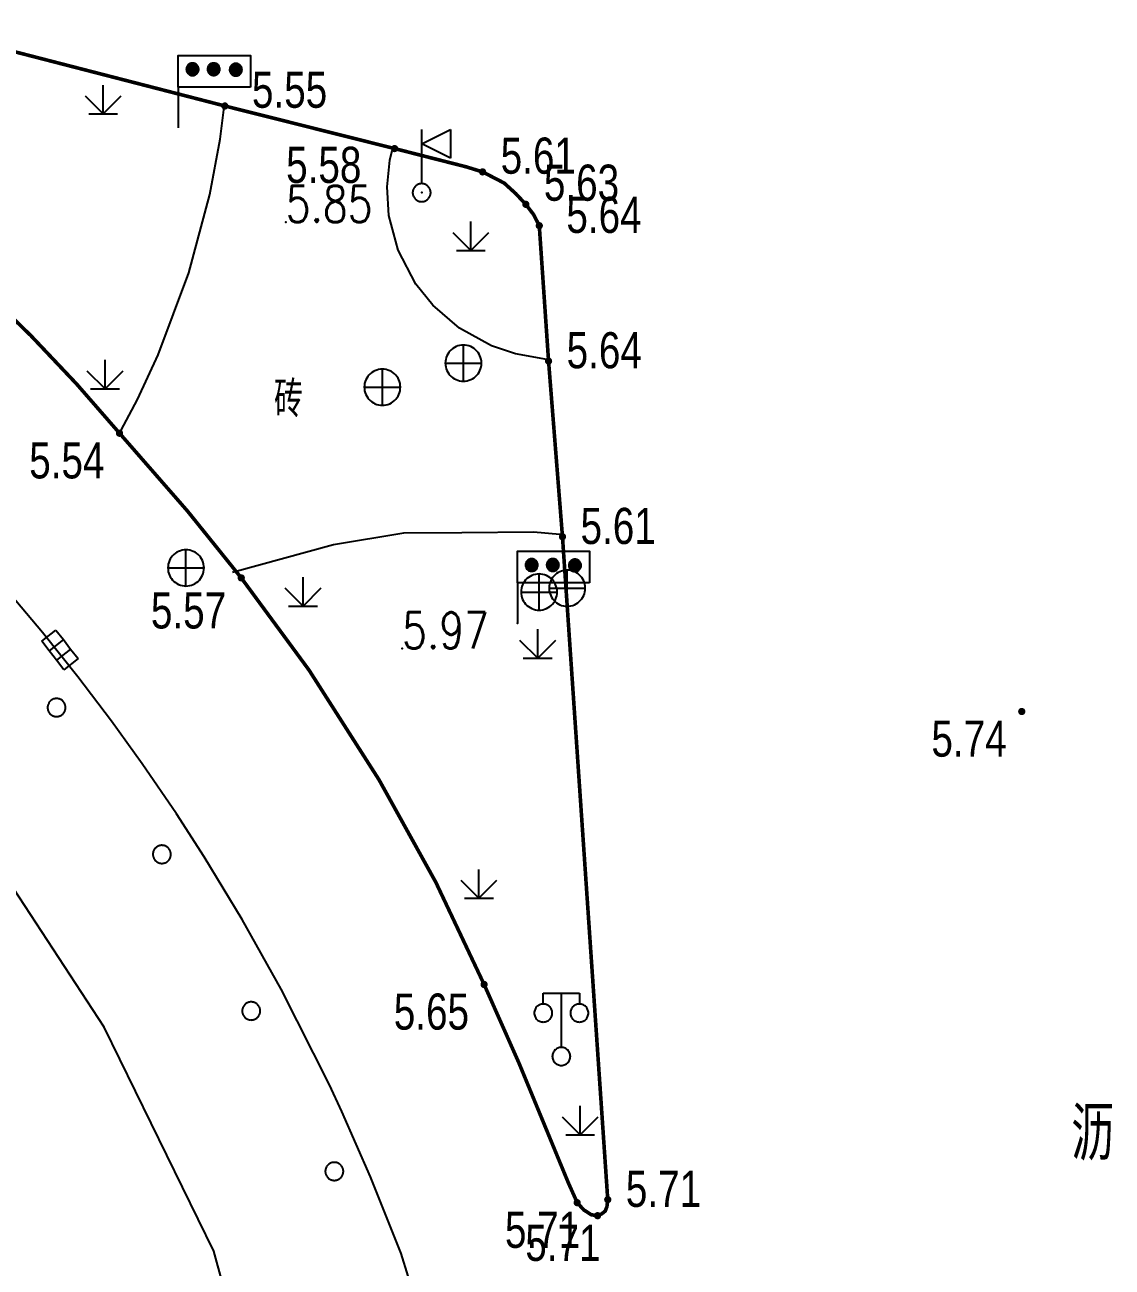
# Model space of a CAD drawing. Extents: x 500064 to 501389, y 2542464 to 2545400.
# Drawn here: x 501070.59 to 501100.68, y 2542603.67 to 2542638.05 of the extents above; entities that cross this region are included whole.
import ezdxf
from ezdxf.enums import TextEntityAlignment as Align

# ---------------------------------------------------------------- set-up
doc = ezdxf.new("R2010")
doc.units = 0
doc.header["$LTSCALE"] = 0.5
doc.linetypes.add('CENTER', pattern=[50.8, 31.75, -6.35, 6.35, -6.35])
doc.layers.get('0').update_dxf_attribs({"linetype": 'CONTINUOUS', "lineweight": 5})
doc.layers.add('GCD', color=8, linetype='CONTINUOUS')
doc.layers.add('地形图', color=8, linetype='CONTINUOUS')
doc.styles.add('HZ', font='romans.shx', dxfattribs={"width": 0.8, "bigfont": 'hztxt.shx'})
doc.styles.add('正等线体', font='')
doc.styles.get('正等线体').set_extended_font_data('FZZhongDengXian-Z07S')

# ---------------------------------------------------------------- blocks, each defined once
blk = doc.blocks.new('GC200')
at = {"linetype": 'Continuous', "const_width": 0.2, "flags": 128}
blk.add_lwpolyline([(-0.1, 0, 1), (0.1, 0, 1)], format="xyb", close=True, dxfattribs=at)

msp = doc.modelspace()

# ---------------------------------------------------------------- linework, layer by layer
at = {"layer": '地形图', "linetype": 'Continuous', "const_width": 0.1, "elevation": 5.653, "flags": 128}
msp.add_lwpolyline([(501068.944, 2542631.208), (501070.754, 2542629.45), (501072.025, 2542628.106), (501073.211, 2542626.745), (501075.09, 2542624.593), (501076.579, 2542622.742), (501078.455, 2542620.189), (501080.394, 2542617.15), (501081.964, 2542614.316), (501083.3, 2542611.489), (501084.266, 2542609.31), (501085.624, 2542606.015), (501085.876, 2542605.45), (501086.055, 2542605.253), (501086.262, 2542605.118), (501086.439, 2542605.09), (501086.56, 2542605.145), (501086.651, 2542605.219), (501086.699, 2542605.341), (501086.721, 2542605.534), (501085.468, 2542623.88), (501085.083, 2542628.743), (501084.826, 2542632.49), (501084.673, 2542632.791), (501084.454, 2542633.08), (501084.174, 2542633.378), (501083.855, 2542633.669), (501083.258, 2542633.978), (501082.795, 2542634.121), (501080.821, 2542634.624), (501076.125, 2542635.803), (501057.545, 2542640.597)], dxfattribs=at)
at = {"layer": '地形图'}
for points in [[(501081.581, 2542602.166), (501081.001, 2542604.048), (501080.156, 2542606.169), (501079.364, 2542607.972), (501079.02, 2542608.711), (501077.681, 2542611.36), (501076.602, 2542613.288), (501075.554, 2542615.018), (501074.786, 2542616.208), (501073.838, 2542617.599), (501072.988, 2542618.779), (501072.059, 2542620.005), (501071.076, 2542621.235), (501070.044, 2542622.46), (501068.614, 2542624.056), (501067.232, 2542625.496), (501065.582, 2542627.099), (501063.092, 2542629.305), (501060.711, 2542631.202), (501058.513, 2542632.79), (501055.331, 2542634.839), (501053.238, 2542636.042), (501049.999, 2542637.696), (501047.383, 2542638.861)], [(501076.835, 2542636.325), (501074.835, 2542636.325), (501074.835, 2542637.198), (501076.835, 2542637.198), (501076.835, 2542636.325)], [(501075.231, 2542636.646), (501075.249, 2542636.647), (501075.266, 2542636.65), (501075.284, 2542636.655), (501075.3, 2542636.661), (501075.316, 2542636.669), (501075.331, 2542636.679), (501075.342, 2542636.688), (501075.345, 2542636.69), (501075.351, 2542636.696), (501075.358, 2542636.703), (501075.369, 2542636.717), (501075.379, 2542636.732), (501075.385, 2542636.744), (501075.386, 2542636.746), (501075.387, 2542636.748), (501075.394, 2542636.765), (501075.398, 2542636.782), (501075.401, 2542636.796), (501075.401, 2542636.8), (501075.402, 2542636.818), (501075.401, 2542636.836), (501075.399, 2542636.846), (501075.398, 2542636.853), (501075.394, 2542636.871), (501075.387, 2542636.887), (501075.384, 2542636.894), (501075.383, 2542636.896), (501075.379, 2542636.903), (501075.369, 2542636.918), (501075.358, 2542636.932), (501075.352, 2542636.939), (501075.345, 2542636.945), (501075.344, 2542636.946), (501075.331, 2542636.956), (501075.316, 2542636.966), (501075.3, 2542636.974), (501075.287, 2542636.98), (501075.284, 2542636.981), (501075.266, 2542636.985), (501075.249, 2542636.988), (501075.231, 2542636.989), (501075.213, 2542636.988), (501075.195, 2542636.985), (501075.178, 2542636.981), (501075.161, 2542636.974), (501075.145, 2542636.966), (501075.13, 2542636.957), (501075.117, 2542636.946), (501075.116, 2542636.945), (501075.103, 2542636.932), (501075.092, 2542636.918), (501075.082, 2542636.903), (501075.08, 2542636.899), (501075.078, 2542636.896), (501075.074, 2542636.887), (501075.068, 2542636.871), (501075.063, 2542636.853), (501075.062, 2542636.846), (501075.06, 2542636.836), (501075.059, 2542636.818), (501075.06, 2542636.8), (501075.061, 2542636.796), (501075.063, 2542636.782), (501075.068, 2542636.765), (501075.074, 2542636.748), (501075.075, 2542636.746), (501075.082, 2542636.732), (501075.092, 2542636.717), (501075.103, 2542636.703), (501075.11, 2542636.697), (501075.116, 2542636.69), (501075.13, 2542636.679), (501075.145, 2542636.669), (501075.161, 2542636.661), (501075.178, 2542636.655), (501075.195, 2542636.65), (501075.213, 2542636.647), (501075.231, 2542636.646)], [(501075.161, 2542636.661), (501075.342, 2542636.688), (501075.345, 2542636.69), (501075.351, 2542636.696), (501075.11, 2542636.697), (501075.103, 2542636.703), (501075.385, 2542636.744), (501075.386, 2542636.746), (501075.075, 2542636.746), (501075.074, 2542636.748), (501075.401, 2542636.796), (501075.061, 2542636.796), (501075.399, 2542636.846), (501075.062, 2542636.846), (501075.384, 2542636.894), (501075.383, 2542636.896), (501075.078, 2542636.896), (501075.08, 2542636.899), (501075.352, 2542636.939), (501075.345, 2542636.945), (501075.344, 2542636.946), (501075.117, 2542636.946), (501075.13, 2542636.957), (501075.287, 2542636.98)], [(501075.815, 2542636.647), (501075.833, 2542636.648), (501075.851, 2542636.651), (501075.868, 2542636.656), (501075.885, 2542636.662), (501075.901, 2542636.67), (501075.916, 2542636.68), (501075.927, 2542636.689), (501075.93, 2542636.691), (501075.936, 2542636.697), (501075.943, 2542636.704), (501075.954, 2542636.718), (501075.964, 2542636.733), (501075.97, 2542636.745), (501075.971, 2542636.747), (501075.972, 2542636.749), (501075.979, 2542636.766), (501075.983, 2542636.783), (501075.985, 2542636.797), (501075.986, 2542636.801), (501075.987, 2542636.819), (501075.986, 2542636.837), (501075.984, 2542636.847), (501075.983, 2542636.854), (501075.979, 2542636.872), (501075.972, 2542636.888), (501075.969, 2542636.895), (501075.968, 2542636.897), (501075.964, 2542636.904), (501075.954, 2542636.919), (501075.943, 2542636.933), (501075.937, 2542636.94), (501075.93, 2542636.946), (501075.929, 2542636.947), (501075.916, 2542636.957), (501075.901, 2542636.967), (501075.885, 2542636.975), (501075.872, 2542636.98), (501075.868, 2542636.982), (501075.851, 2542636.986), (501075.833, 2542636.989), (501075.815, 2542636.99), (501075.798, 2542636.989), (501075.78, 2542636.986), (501075.763, 2542636.982), (501075.746, 2542636.975), (501075.73, 2542636.967), (501075.715, 2542636.958), (501075.702, 2542636.947), (501075.701, 2542636.946), (501075.688, 2542636.933), (501075.677, 2542636.919), (501075.667, 2542636.904), (501075.665, 2542636.9), (501075.663, 2542636.897), (501075.659, 2542636.888), (501075.652, 2542636.872), (501075.648, 2542636.854), (501075.647, 2542636.847), (501075.645, 2542636.837), (501075.644, 2542636.819), (501075.645, 2542636.801), (501075.646, 2542636.797), (501075.648, 2542636.783), (501075.652, 2542636.766), (501075.659, 2542636.749), (501075.66, 2542636.747), (501075.667, 2542636.733), (501075.677, 2542636.718), (501075.688, 2542636.704), (501075.695, 2542636.697), (501075.701, 2542636.691), (501075.715, 2542636.68), (501075.73, 2542636.67), (501075.746, 2542636.662), (501075.763, 2542636.656), (501075.78, 2542636.651), (501075.798, 2542636.648), (501075.815, 2542636.647)], [(501075.746, 2542636.662), (501075.927, 2542636.689), (501075.93, 2542636.691), (501075.936, 2542636.697), (501075.695, 2542636.697), (501075.688, 2542636.704), (501075.97, 2542636.745), (501075.971, 2542636.747), (501075.66, 2542636.747), (501075.659, 2542636.749), (501075.985, 2542636.797), (501075.646, 2542636.797), (501075.984, 2542636.847), (501075.647, 2542636.847), (501075.969, 2542636.895), (501075.968, 2542636.897), (501075.663, 2542636.897), (501075.665, 2542636.9), (501075.937, 2542636.94), (501075.93, 2542636.946), (501075.929, 2542636.947), (501075.702, 2542636.947), (501075.715, 2542636.958), (501075.872, 2542636.98)], [(501076.428, 2542636.635), (501076.446, 2542636.636), (501076.464, 2542636.639), (501076.481, 2542636.644), (501076.498, 2542636.65), (501076.514, 2542636.658), (501076.529, 2542636.668), (501076.539, 2542636.677), (501076.543, 2542636.68), (501076.549, 2542636.685), (501076.556, 2542636.692), (501076.567, 2542636.706), (501076.577, 2542636.721), (501076.583, 2542636.733), (501076.584, 2542636.735), (501076.585, 2542636.737), (501076.591, 2542636.754), (501076.596, 2542636.771), (501076.598, 2542636.785), (501076.599, 2542636.789), (501076.6, 2542636.807), (501076.599, 2542636.825), (501076.597, 2542636.835), (501076.596, 2542636.843), (501076.591, 2542636.86), (501076.585, 2542636.877), (501076.582, 2542636.883), (501076.58, 2542636.885), (501076.577, 2542636.893), (501076.567, 2542636.908), (501076.556, 2542636.922), (501076.549, 2542636.928), (501076.543, 2542636.934), (501076.542, 2542636.935), (501076.529, 2542636.946), (501076.514, 2542636.955), (501076.498, 2542636.963), (501076.485, 2542636.969), (501076.481, 2542636.97), (501076.464, 2542636.975), (501076.446, 2542636.977), (501076.428, 2542636.978), (501076.41, 2542636.977), (501076.393, 2542636.975), (501076.375, 2542636.97), (501076.358, 2542636.963), (501076.342, 2542636.955), (501076.328, 2542636.946), (501076.315, 2542636.935), (501076.313, 2542636.934), (501076.301, 2542636.922), (501076.289, 2542636.908), (501076.28, 2542636.893), (501076.278, 2542636.889), (501076.276, 2542636.885), (501076.272, 2542636.877), (501076.265, 2542636.86), (501076.26, 2542636.843), (501076.259, 2542636.835), (501076.258, 2542636.825), (501076.257, 2542636.807), (501076.258, 2542636.789), (501076.258, 2542636.785), (501076.26, 2542636.771), (501076.265, 2542636.754), (501076.271, 2542636.738), (501076.272, 2542636.736), (501076.28, 2542636.721), (501076.289, 2542636.706), (501076.301, 2542636.692), (501076.307, 2542636.686), (501076.313, 2542636.68), (501076.327, 2542636.668), (501076.342, 2542636.658), (501076.358, 2542636.65), (501076.375, 2542636.644), (501076.393, 2542636.639), (501076.41, 2542636.636), (501076.428, 2542636.635)], [(501076.358, 2542636.65), (501076.539, 2542636.677), (501076.543, 2542636.68), (501076.549, 2542636.685), (501076.307, 2542636.686), (501076.301, 2542636.692), (501076.583, 2542636.733), (501076.584, 2542636.735), (501076.272, 2542636.736), (501076.271, 2542636.738), (501076.598, 2542636.785), (501076.258, 2542636.785), (501076.597, 2542636.835), (501076.259, 2542636.835), (501076.582, 2542636.883), (501076.58, 2542636.885), (501076.276, 2542636.885), (501076.278, 2542636.889), (501076.549, 2542636.928), (501076.543, 2542636.934), (501076.542, 2542636.935), (501076.315, 2542636.935), (501076.328, 2542636.946), (501076.485, 2542636.969)], [(501072.758, 2542635.581), (501072.758, 2542636.381)], [(501072.258, 2542636.081), (501072.758, 2542635.581)], [(501072.758, 2542635.581), (501073.258, 2542636.081)], [(501074.835, 2542636.325), (501074.835, 2542635.199)], [(501085.175, 2542533.591), (501083.992, 2542541.744), (501082.96, 2542550.195), (501081.819, 2542558.298), (501080.177, 2542569.794), (501079.058, 2542583.807), (501078.426, 2542589.933), (501076.909, 2542600.133), (501075.818, 2542604.109), (501072.786, 2542610.312), (501068.854, 2542616.307), (501067.394, 2542618.406), (501065.324, 2542620.828), (501062.294, 2542623.654), (501059.408, 2542626.111), (501057.667, 2542627.468), (501055.241, 2542629.261), (501052.057, 2542631.279), (501051.606, 2542630.457), (501049.918, 2542631.296), (501050.376, 2542632.146), (501048.473, 2542633.148), (501046.086, 2542634.138), (501041.85, 2542635.743)], [(501073.171, 2542626.674), (501073.706, 2542627.681), (501074.283, 2542628.918), (501075.132, 2542631.188), (501075.709, 2542633.351), (501075.991, 2542634.883), (501076.107, 2542635.766)], [(501072.358, 2542635.581), (501072.758, 2542635.581), (501073.158, 2542635.581)], [(501081.572, 2542633.654), (501081.572, 2542634.754), (501081.572, 2542635.154)], [(501081.572, 2542634.754), (501082.372, 2542635.154)], [(501082.372, 2542635.154), (501082.372, 2542634.354)], [(501082.372, 2542634.354), (501081.572, 2542634.754)], [(501085.034, 2542628.784), (501084.168, 2542628.942), (501083.508, 2542629.161), (501082.623, 2542629.658), (501081.882, 2542630.287), (501081.408, 2542630.874), (501080.917, 2542631.816), (501080.666, 2542632.768), (501080.615, 2542633.568), (501080.692, 2542634.302), (501080.753, 2542634.568)], [(501081.572, 2542633.154), (501081.587, 2542633.155), (501081.603, 2542633.156), (501081.618, 2542633.159), (501081.634, 2542633.162), (501081.649, 2542633.166), (501081.664, 2542633.172), (501081.678, 2542633.178), (501081.692, 2542633.185), (501081.706, 2542633.193), (501081.719, 2542633.202), (501081.731, 2542633.212), (501081.743, 2542633.222), (501081.754, 2542633.233), (501081.764, 2542633.245), (501081.774, 2542633.257), (501081.783, 2542633.27), (501081.791, 2542633.284), (501081.798, 2542633.298), (501081.804, 2542633.312), (501081.809, 2542633.327), (501081.814, 2542633.342), (501081.817, 2542633.357), (501081.82, 2542633.373), (501081.821, 2542633.389), (501081.822, 2542633.404), (501081.821, 2542633.42), (501081.82, 2542633.436), (501081.817, 2542633.451), (501081.814, 2542633.466), (501081.809, 2542633.481), (501081.804, 2542633.496), (501081.798, 2542633.511), (501081.791, 2542633.525), (501081.783, 2542633.538), (501081.774, 2542633.551), (501081.764, 2542633.564), (501081.754, 2542633.575), (501081.743, 2542633.586), (501081.731, 2542633.597), (501081.719, 2542633.606), (501081.706, 2542633.615), (501081.692, 2542633.623), (501081.678, 2542633.63), (501081.664, 2542633.637), (501081.649, 2542633.642), (501081.634, 2542633.646), (501081.618, 2542633.65), (501081.603, 2542633.652), (501081.587, 2542633.654), (501081.572, 2542633.654), (501081.556, 2542633.654), (501081.54, 2542633.652), (501081.525, 2542633.65), (501081.509, 2542633.646), (501081.494, 2542633.642), (501081.48, 2542633.637), (501081.465, 2542633.63), (501081.451, 2542633.623), (501081.438, 2542633.615), (501081.425, 2542633.606), (501081.412, 2542633.597), (501081.4, 2542633.586), (501081.389, 2542633.575), (501081.379, 2542633.564), (501081.369, 2542633.551), (501081.361, 2542633.538), (501081.353, 2542633.525), (501081.345, 2542633.511), (501081.339, 2542633.496), (501081.334, 2542633.481), (501081.329, 2542633.466), (501081.326, 2542633.451), (501081.324, 2542633.436), (501081.322, 2542633.42), (501081.322, 2542633.404), (501081.322, 2542633.389), (501081.324, 2542633.373), (501081.326, 2542633.357), (501081.329, 2542633.342), (501081.334, 2542633.327), (501081.339, 2542633.312), (501081.345, 2542633.298), (501081.353, 2542633.284), (501081.361, 2542633.27), (501081.369, 2542633.257), (501081.379, 2542633.245), (501081.389, 2542633.233), (501081.4, 2542633.222), (501081.412, 2542633.212), (501081.425, 2542633.202), (501081.438, 2542633.193), (501081.451, 2542633.185), (501081.465, 2542633.178), (501081.48, 2542633.172), (501081.494, 2542633.166), (501081.509, 2542633.162), (501081.525, 2542633.159), (501081.54, 2542633.156), (501081.556, 2542633.155), (501081.572, 2542633.154)], [(501082.932, 2542631.804), (501082.932, 2542632.604)], [(501082.432, 2542632.304), (501082.932, 2542631.804)], [(501082.932, 2542631.804), (501083.432, 2542632.304)], [(501082.532, 2542631.804), (501082.932, 2542631.804), (501083.332, 2542631.804)], [(501082.726, 2542628.185), (501082.778, 2542628.188), (501082.83, 2542628.196), (501082.881, 2542628.21), (501082.929, 2542628.229), (501082.976, 2542628.252), (501083.02, 2542628.281), (501083.061, 2542628.314), (501083.098, 2542628.351), (501083.131, 2542628.392), (501083.159, 2542628.435), (501083.183, 2542628.482), (501083.202, 2542628.531), (501083.215, 2542628.581), (501083.223, 2542628.633), (501083.226, 2542628.685), (501083.223, 2542628.738), (501083.215, 2542628.789), (501083.202, 2542628.84), (501083.183, 2542628.889), (501083.159, 2542628.935), (501083.131, 2542628.979), (501083.098, 2542629.02), (501083.061, 2542629.057), (501083.02, 2542629.09), (501082.976, 2542629.118), (501082.929, 2542629.142), (501082.881, 2542629.161), (501082.83, 2542629.174), (501082.778, 2542629.183), (501082.726, 2542629.185), (501082.674, 2542629.183), (501082.622, 2542629.174), (501082.571, 2542629.161), (501082.523, 2542629.142), (501082.476, 2542629.118), (501082.432, 2542629.09), (501082.391, 2542629.057), (501082.354, 2542629.02), (501082.322, 2542628.979), (501082.293, 2542628.935), (501082.269, 2542628.889), (501082.25, 2542628.84), (501082.237, 2542628.789), (501082.229, 2542628.738), (501082.226, 2542628.685), (501082.229, 2542628.633), (501082.237, 2542628.581), (501082.25, 2542628.531), (501082.269, 2542628.482), (501082.293, 2542628.435), (501082.322, 2542628.392), (501082.354, 2542628.351), (501082.391, 2542628.314), (501082.432, 2542628.281), (501082.476, 2542628.252), (501082.523, 2542628.229), (501082.571, 2542628.21), (501082.622, 2542628.196), (501082.674, 2542628.188), (501082.726, 2542628.185)], [(501082.726, 2542628.185), (501082.726, 2542628.685), (501082.726, 2542629.185)], [(501072.31, 2542628.477), (501072.81, 2542627.977)], [(501072.81, 2542627.977), (501072.81, 2542628.777)], [(501072.81, 2542627.977), (501073.31, 2542628.477)], [(501080.484, 2542627.519), (501080.536, 2542627.522), (501080.587, 2542627.53), (501080.638, 2542627.543), (501080.687, 2542627.562), (501080.734, 2542627.586), (501080.777, 2542627.614), (501080.818, 2542627.647), (501080.855, 2542627.684), (501080.888, 2542627.725), (501080.917, 2542627.769), (501080.94, 2542627.816), (501080.959, 2542627.865), (501080.973, 2542627.915), (501080.981, 2542627.967), (501080.984, 2542628.019), (501080.981, 2542628.071), (501080.973, 2542628.123), (501080.959, 2542628.174), (501080.94, 2542628.222), (501080.917, 2542628.269), (501080.888, 2542628.313), (501080.855, 2542628.354), (501080.818, 2542628.391), (501080.777, 2542628.424), (501080.734, 2542628.452), (501080.687, 2542628.476), (501080.638, 2542628.495), (501080.587, 2542628.508), (501080.536, 2542628.516), (501080.484, 2542628.519), (501080.431, 2542628.516), (501080.38, 2542628.508), (501080.329, 2542628.495), (501080.28, 2542628.476), (501080.234, 2542628.452), (501080.19, 2542628.424), (501080.149, 2542628.391), (501080.112, 2542628.354), (501080.079, 2542628.313), (501080.051, 2542628.269), (501080.027, 2542628.222), (501080.008, 2542628.174), (501079.994, 2542628.123), (501079.986, 2542628.071), (501079.984, 2542628.019), (501079.986, 2542627.967), (501079.994, 2542627.915), (501080.008, 2542627.865), (501080.027, 2542627.816), (501080.051, 2542627.769), (501080.079, 2542627.725), (501080.112, 2542627.684), (501080.149, 2542627.647), (501080.19, 2542627.614), (501080.234, 2542627.586), (501080.28, 2542627.562), (501080.329, 2542627.543), (501080.38, 2542627.53), (501080.431, 2542627.522), (501080.484, 2542627.519)], [(501080.484, 2542627.519), (501080.484, 2542628.019), (501080.484, 2542628.519)], [(501082.226, 2542628.685), (501082.726, 2542628.685), (501083.226, 2542628.685)], [(501072.41, 2542627.977), (501072.81, 2542627.977), (501073.21, 2542627.977)], [(501079.984, 2542628.019), (501080.484, 2542628.019), (501080.984, 2542628.019)], [(501076.34, 2542622.902), (501079.129, 2542623.666), (501081.077, 2542623.985), (501082.679, 2542624), (501084.668, 2542624.016), (501085.394, 2542623.949), (501085.41, 2542623.948)], [(501075.049, 2542622.517), (501075.101, 2542622.52), (501075.153, 2542622.528), (501075.204, 2542622.542), (501075.252, 2542622.56), (501075.299, 2542622.584), (501075.343, 2542622.613), (501075.384, 2542622.646), (501075.421, 2542622.683), (501075.454, 2542622.723), (501075.482, 2542622.767), (501075.506, 2542622.814), (501075.525, 2542622.863), (501075.538, 2542622.913), (501075.546, 2542622.965), (501075.549, 2542623.017), (501075.546, 2542623.069), (501075.538, 2542623.121), (501075.525, 2542623.172), (501075.506, 2542623.221), (501075.482, 2542623.267), (501075.454, 2542623.311), (501075.421, 2542623.352), (501075.384, 2542623.389), (501075.343, 2542623.422), (501075.299, 2542623.45), (501075.252, 2542623.474), (501075.204, 2542623.493), (501075.153, 2542623.506), (501075.101, 2542623.514), (501075.049, 2542623.517), (501074.997, 2542623.514), (501074.945, 2542623.506), (501074.895, 2542623.493), (501074.846, 2542623.474), (501074.799, 2542623.45), (501074.755, 2542623.422), (501074.715, 2542623.389), (501074.678, 2542623.352), (501074.645, 2542623.311), (501074.616, 2542623.267), (501074.592, 2542623.221), (501074.574, 2542623.172), (501074.56, 2542623.121), (501074.552, 2542623.069), (501074.549, 2542623.017), (501074.552, 2542622.965), (501074.56, 2542622.913), (501074.574, 2542622.863), (501074.592, 2542622.814), (501074.616, 2542622.767), (501074.645, 2542622.723), (501074.678, 2542622.683), (501074.715, 2542622.646), (501074.755, 2542622.613), (501074.799, 2542622.584), (501074.846, 2542622.56), (501074.895, 2542622.542), (501074.945, 2542622.528), (501074.997, 2542622.52), (501075.049, 2542622.517)], [(501075.049, 2542622.517), (501075.049, 2542623.017), (501075.049, 2542623.517)], [(501086.22, 2542622.605), (501086.076, 2542622.605), (501085.599, 2542622.605), (501085.251, 2542622.605), (501085.122, 2542622.605), (501084.821, 2542622.605), (501084.39, 2542622.605), (501084.22, 2542622.605), (501084.22, 2542623.478), (501086.22, 2542623.478), (501086.22, 2542622.605)], [(501074.549, 2542623.017), (501075.049, 2542623.017), (501075.549, 2542623.017)], [(501084.616, 2542622.927), (501084.633, 2542622.928), (501084.651, 2542622.93), (501084.669, 2542622.935), (501084.685, 2542622.941), (501084.701, 2542622.95), (501084.716, 2542622.959), (501084.727, 2542622.968), (501084.73, 2542622.971), (501084.736, 2542622.977), (501084.743, 2542622.983), (501084.754, 2542622.997), (501084.764, 2542623.012), (501084.77, 2542623.024), (501084.771, 2542623.027), (501084.772, 2542623.028), (501084.779, 2542623.045), (501084.783, 2542623.062), (501084.785, 2542623.076), (501084.786, 2542623.08), (501084.787, 2542623.098), (501084.786, 2542623.116), (501084.784, 2542623.126), (501084.783, 2542623.134), (501084.779, 2542623.151), (501084.772, 2542623.168), (501084.769, 2542623.174), (501084.768, 2542623.177), (501084.764, 2542623.184), (501084.754, 2542623.199), (501084.743, 2542623.213), (501084.737, 2542623.219), (501084.73, 2542623.225), (501084.729, 2542623.227), (501084.716, 2542623.237), (501084.701, 2542623.247), (501084.685, 2542623.255), (501084.672, 2542623.26), (501084.669, 2542623.261), (501084.651, 2542623.266), (501084.633, 2542623.269), (501084.616, 2542623.269), (501084.598, 2542623.269), (501084.58, 2542623.266), (501084.563, 2542623.261), (501084.546, 2542623.255), (501084.53, 2542623.247), (501084.515, 2542623.237), (501084.502, 2542623.227), (501084.501, 2542623.225), (501084.488, 2542623.213), (501084.477, 2542623.199), (501084.467, 2542623.184), (501084.465, 2542623.18), (501084.463, 2542623.177), (501084.459, 2542623.168), (501084.453, 2542623.151), (501084.448, 2542623.134), (501084.447, 2542623.127), (501084.445, 2542623.116), (501084.444, 2542623.098), (501084.445, 2542623.08), (501084.446, 2542623.077), (501084.448, 2542623.062), (501084.453, 2542623.045), (501084.459, 2542623.029), (501084.46, 2542623.027), (501084.467, 2542623.012), (501084.477, 2542622.997), (501084.488, 2542622.983), (501084.495, 2542622.977), (501084.501, 2542622.971), (501084.515, 2542622.959), (501084.53, 2542622.95), (501084.546, 2542622.941), (501084.563, 2542622.935), (501084.58, 2542622.93), (501084.598, 2542622.928), (501084.616, 2542622.927)], [(501084.546, 2542622.941), (501084.727, 2542622.968), (501084.73, 2542622.971), (501084.736, 2542622.977), (501084.495, 2542622.977), (501084.488, 2542622.983), (501084.77, 2542623.024), (501084.771, 2542623.027), (501084.46, 2542623.027), (501084.459, 2542623.029), (501084.785, 2542623.076), (501084.446, 2542623.077), (501084.784, 2542623.126), (501084.447, 2542623.127), (501084.769, 2542623.174), (501084.768, 2542623.177), (501084.463, 2542623.177), (501084.465, 2542623.18), (501084.737, 2542623.219), (501084.73, 2542623.225), (501084.729, 2542623.227), (501084.502, 2542623.227), (501084.515, 2542623.237), (501084.672, 2542623.26)], [(501085.2, 2542622.928), (501085.218, 2542622.929), (501085.236, 2542622.931), (501085.253, 2542622.936), (501085.27, 2542622.942), (501085.286, 2542622.951), (501085.301, 2542622.96), (501085.312, 2542622.969), (501085.315, 2542622.972), (501085.321, 2542622.978), (501085.328, 2542622.984), (501085.339, 2542622.998), (501085.349, 2542623.013), (501085.355, 2542623.025), (501085.356, 2542623.028), (501085.357, 2542623.029), (501085.363, 2542623.046), (501085.368, 2542623.063), (501085.37, 2542623.077), (501085.371, 2542623.081), (501085.372, 2542623.099), (501085.371, 2542623.117), (501085.369, 2542623.127), (501085.368, 2542623.135), (501085.363, 2542623.152), (501085.357, 2542623.169), (501085.354, 2542623.175), (501085.353, 2542623.178), (501085.349, 2542623.185), (501085.339, 2542623.2), (501085.328, 2542623.214), (501085.321, 2542623.22), (501085.315, 2542623.226), (501085.314, 2542623.228), (501085.301, 2542623.238), (501085.286, 2542623.247), (501085.27, 2542623.256), (501085.257, 2542623.261), (501085.253, 2542623.262), (501085.236, 2542623.267), (501085.218, 2542623.269), (501085.2, 2542623.27), (501085.183, 2542623.269), (501085.165, 2542623.267), (501085.148, 2542623.262), (501085.131, 2542623.256), (501085.115, 2542623.247), (501085.1, 2542623.238), (501085.087, 2542623.227), (501085.086, 2542623.226), (501085.073, 2542623.214), (501085.062, 2542623.2), (501085.052, 2542623.185), (501085.05, 2542623.181), (501085.048, 2542623.177), (501085.044, 2542623.169), (501085.037, 2542623.152), (501085.033, 2542623.135), (501085.032, 2542623.128), (501085.03, 2542623.117), (501085.029, 2542623.099), (501085.03, 2542623.081), (501085.031, 2542623.078), (501085.033, 2542623.063), (501085.037, 2542623.046), (501085.044, 2542623.03), (501085.045, 2542623.028), (501085.052, 2542623.013), (501085.062, 2542622.998), (501085.073, 2542622.984), (501085.08, 2542622.978), (501085.086, 2542622.972), (501085.1, 2542622.96), (501085.115, 2542622.951), (501085.131, 2542622.942), (501085.148, 2542622.936), (501085.165, 2542622.931), (501085.183, 2542622.929), (501085.2, 2542622.928)], [(501085.131, 2542622.942), (501085.312, 2542622.969), (501085.315, 2542622.972), (501085.321, 2542622.978), (501085.08, 2542622.978), (501085.073, 2542622.984), (501085.355, 2542623.025), (501085.356, 2542623.028), (501085.045, 2542623.028), (501085.044, 2542623.03), (501085.37, 2542623.077), (501085.031, 2542623.078), (501085.369, 2542623.127), (501085.032, 2542623.128), (501085.354, 2542623.175), (501085.353, 2542623.178), (501085.048, 2542623.177), (501085.05, 2542623.181), (501085.321, 2542623.22), (501085.315, 2542623.226), (501085.314, 2542623.228), (501085.087, 2542623.227), (501085.1, 2542623.238), (501085.257, 2542623.261)], [(501085.599, 2542621.957), (501085.651, 2542621.96), (501085.703, 2542621.968), (501085.753, 2542621.981), (501085.802, 2542622), (501085.849, 2542622.024), (501085.893, 2542622.052), (501085.933, 2542622.085), (501085.97, 2542622.122), (501086.003, 2542622.163), (501086.032, 2542622.207), (501086.056, 2542622.254), (501086.074, 2542622.302), (501086.088, 2542622.353), (501086.096, 2542622.405), (501086.099, 2542622.457), (501086.096, 2542622.509), (501086.088, 2542622.561), (501086.076, 2542622.605), (501086.074, 2542622.611), (501086.056, 2542622.66), (501086.032, 2542622.707), (501086.003, 2542622.751), (501085.97, 2542622.791), (501085.933, 2542622.828), (501085.893, 2542622.861), (501085.849, 2542622.89), (501085.802, 2542622.914), (501085.795, 2542622.916), (501085.793, 2542622.917), (501085.753, 2542622.932), (501085.728, 2542622.939), (501085.726, 2542622.94), (501085.703, 2542622.946), (501085.651, 2542622.954), (501085.599, 2542622.957), (501085.547, 2542622.954), (501085.495, 2542622.946), (501085.444, 2542622.932), (501085.395, 2542622.914), (501085.349, 2542622.89), (501085.305, 2542622.861), (501085.264, 2542622.828), (501085.227, 2542622.791), (501085.194, 2542622.751), (501085.168, 2542622.71), (501085.166, 2542622.707), (501085.142, 2542622.66), (501085.123, 2542622.611), (501085.122, 2542622.605), (501085.11, 2542622.561), (501085.102, 2542622.509), (501085.099, 2542622.457), (501085.102, 2542622.405), (501085.11, 2542622.353), (501085.11, 2542622.351), (501085.123, 2542622.302), (501085.142, 2542622.254), (501085.166, 2542622.207), (501085.194, 2542622.163), (501085.227, 2542622.122), (501085.252, 2542622.098), (501085.264, 2542622.085), (501085.305, 2542622.052), (501085.349, 2542622.024), (501085.395, 2542622), (501085.444, 2542621.981), (501085.495, 2542621.968), (501085.547, 2542621.96), (501085.599, 2542621.957)], [(501085.599, 2542621.957), (501085.599, 2542622.457), (501085.599, 2542622.605), (501085.599, 2542622.957)], [(501085.813, 2542622.916), (501085.831, 2542622.917), (501085.849, 2542622.92), (501085.866, 2542622.924), (501085.883, 2542622.931), (501085.899, 2542622.939), (501085.914, 2542622.949), (501085.924, 2542622.957), (501085.928, 2542622.96), (501085.934, 2542622.966), (501085.94, 2542622.973), (501085.952, 2542622.986), (501085.962, 2542623.002), (501085.968, 2542623.013), (501085.969, 2542623.016), (501085.97, 2542623.017), (501085.976, 2542623.034), (501085.981, 2542623.052), (501085.983, 2542623.066), (501085.984, 2542623.069), (501085.985, 2542623.087), (501085.984, 2542623.105), (501085.982, 2542623.115), (501085.981, 2542623.123), (501085.976, 2542623.14), (501085.97, 2542623.157), (501085.967, 2542623.163), (501085.965, 2542623.166), (501085.962, 2542623.173), (501085.952, 2542623.188), (501085.94, 2542623.202), (501085.934, 2542623.208), (501085.928, 2542623.215), (501085.927, 2542623.216), (501085.914, 2542623.226), (501085.899, 2542623.236), (501085.883, 2542623.244), (501085.87, 2542623.249), (501085.866, 2542623.25), (501085.849, 2542623.255), (501085.831, 2542623.258), (501085.813, 2542623.259), (501085.795, 2542623.258), (501085.777, 2542623.255), (501085.76, 2542623.25), (501085.743, 2542623.244), (501085.727, 2542623.236), (501085.713, 2542623.226), (501085.7, 2542623.216), (501085.698, 2542623.215), (501085.686, 2542623.202), (501085.674, 2542623.188), (501085.665, 2542623.173), (501085.663, 2542623.169), (501085.661, 2542623.166), (501085.657, 2542623.157), (501085.65, 2542623.14), (501085.645, 2542623.123), (501085.644, 2542623.116), (501085.643, 2542623.105), (501085.642, 2542623.087), (501085.643, 2542623.069), (501085.643, 2542623.066), (501085.645, 2542623.052), (501085.65, 2542623.034), (501085.656, 2542623.018), (501085.657, 2542623.016), (501085.665, 2542623.002), (501085.674, 2542622.986), (501085.686, 2542622.972), (501085.692, 2542622.966), (501085.698, 2542622.96), (501085.712, 2542622.949), (501085.726, 2542622.94), (501085.728, 2542622.939), (501085.743, 2542622.931), (501085.76, 2542622.924), (501085.777, 2542622.92), (501085.793, 2542622.917), (501085.795, 2542622.916), (501085.813, 2542622.916)], [(501085.743, 2542622.931), (501085.753, 2542622.932), (501085.924, 2542622.957), (501085.928, 2542622.96), (501085.934, 2542622.966), (501085.692, 2542622.966), (501085.686, 2542622.972), (501085.968, 2542623.013), (501085.969, 2542623.016), (501085.657, 2542623.016), (501085.656, 2542623.018), (501085.983, 2542623.066), (501085.643, 2542623.066), (501085.982, 2542623.115), (501085.644, 2542623.116), (501085.967, 2542623.163), (501085.965, 2542623.166), (501085.661, 2542623.166), (501085.663, 2542623.169), (501085.934, 2542623.208), (501085.928, 2542623.215), (501085.927, 2542623.216), (501085.7, 2542623.216), (501085.713, 2542623.226), (501085.87, 2542623.249)], [(501078.288, 2542621.963), (501078.288, 2542622.763)], [(501084.821, 2542621.851), (501084.873, 2542621.853), (501084.924, 2542621.862), (501084.975, 2542621.875), (501085.024, 2542621.894), (501085.071, 2542621.918), (501085.114, 2542621.946), (501085.155, 2542621.979), (501085.192, 2542622.016), (501085.225, 2542622.057), (501085.252, 2542622.098), (501085.254, 2542622.101), (501085.277, 2542622.147), (501085.296, 2542622.196), (501085.31, 2542622.247), (501085.318, 2542622.298), (501085.321, 2542622.351), (501085.318, 2542622.403), (501085.31, 2542622.455), (501085.309, 2542622.457), (501085.296, 2542622.505), (501085.277, 2542622.554), (501085.254, 2542622.601), (501085.251, 2542622.605), (501085.225, 2542622.644), (501085.192, 2542622.685), (501085.168, 2542622.71), (501085.155, 2542622.722), (501085.114, 2542622.755), (501085.071, 2542622.784), (501085.024, 2542622.807), (501084.975, 2542622.826), (501084.924, 2542622.84), (501084.873, 2542622.848), (501084.821, 2542622.851), (501084.768, 2542622.848), (501084.717, 2542622.84), (501084.666, 2542622.826), (501084.617, 2542622.807), (501084.571, 2542622.784), (501084.527, 2542622.755), (501084.486, 2542622.722), (501084.449, 2542622.685), (501084.416, 2542622.644), (501084.39, 2542622.605), (501084.387, 2542622.601), (501084.364, 2542622.554), (501084.345, 2542622.505), (501084.331, 2542622.455), (501084.323, 2542622.403), (501084.321, 2542622.351), (501084.323, 2542622.298), (501084.331, 2542622.247), (501084.345, 2542622.196), (501084.364, 2542622.147), (501084.387, 2542622.101), (501084.416, 2542622.057), (501084.449, 2542622.016), (501084.486, 2542621.979), (501084.527, 2542621.946), (501084.571, 2542621.918), (501084.617, 2542621.894), (501084.666, 2542621.875), (501084.717, 2542621.862), (501084.768, 2542621.853), (501084.821, 2542621.851)], [(501084.821, 2542621.851), (501084.821, 2542622.351), (501084.821, 2542622.605), (501084.821, 2542622.851)], [(501077.788, 2542622.463), (501078.288, 2542621.963)], [(501078.288, 2542621.963), (501078.788, 2542622.463)], [(501084.22, 2542622.605), (501084.22, 2542621.479)], [(501084.321, 2542622.351), (501084.821, 2542622.351), (501085.11, 2542622.351), (501085.321, 2542622.351)], [(501085.099, 2542622.457), (501085.309, 2542622.457), (501085.599, 2542622.457), (501086.099, 2542622.457)], [(501077.888, 2542621.963), (501078.288, 2542621.963), (501078.688, 2542621.963)], [(501071.056, 2542620.991), (501071.45, 2542621.298)], [(501071.45, 2542621.298), (501071.656, 2542621.034), (501071.858, 2542620.773), (501072.064, 2542620.509)], [(501084.783, 2542620.521), (501084.783, 2542621.321)], [(501071.669, 2542620.202), (501071.464, 2542620.466), (501071.261, 2542620.727), (501071.056, 2542620.991)], [(501071.656, 2542621.034), (501071.261, 2542620.727)], [(501084.283, 2542621.021), (501084.783, 2542620.521)], [(501084.783, 2542620.521), (501085.283, 2542621.021)], [(501071.858, 2542620.773), (501071.464, 2542620.466)], [(501072.064, 2542620.509), (501071.669, 2542620.202)], [(501084.383, 2542620.521), (501084.783, 2542620.521), (501085.183, 2542620.521)], [(501071.466, 2542618.903), (501071.482, 2542618.904), (501071.498, 2542618.905), (501071.513, 2542618.908), (501071.529, 2542618.911), (501071.544, 2542618.915), (501071.559, 2542618.92), (501071.573, 2542618.927), (501071.587, 2542618.934), (501071.601, 2542618.942), (501071.614, 2542618.95), (501071.626, 2542618.96), (501071.638, 2542618.97), (501071.649, 2542618.981), (501071.66, 2542618.993), (501071.669, 2542619.005), (501071.678, 2542619.018), (501071.686, 2542619.032), (501071.694, 2542619.046), (501071.7, 2542619.06), (501071.705, 2542619.075), (501071.71, 2542619.09), (501071.713, 2542619.105), (501071.716, 2542619.121), (501071.717, 2542619.136), (501071.718, 2542619.152), (501071.718, 2542619.168), (501071.716, 2542619.183), (501071.714, 2542619.199), (501071.71, 2542619.214), (501071.706, 2542619.229), (501071.701, 2542619.244), (501071.695, 2542619.259), (501071.688, 2542619.273), (501071.68, 2542619.286), (501071.671, 2542619.299), (501071.662, 2542619.312), (501071.651, 2542619.323), (501071.64, 2542619.335), (501071.628, 2542619.345), (501071.616, 2542619.355), (501071.603, 2542619.364), (501071.59, 2542619.372), (501071.576, 2542619.379), (501071.561, 2542619.385), (501071.547, 2542619.391), (501071.532, 2542619.395), (501071.516, 2542619.399), (501071.501, 2542619.401), (501071.485, 2542619.403), (501071.469, 2542619.403), (501071.454, 2542619.403), (501071.438, 2542619.402), (501071.423, 2542619.399), (501071.407, 2542619.396), (501071.392, 2542619.392), (501071.377, 2542619.386), (501071.363, 2542619.38), (501071.349, 2542619.373), (501071.335, 2542619.365), (501071.322, 2542619.357), (501071.31, 2542619.347), (501071.298, 2542619.337), (501071.287, 2542619.326), (501071.276, 2542619.314), (501071.267, 2542619.302), (501071.258, 2542619.289), (501071.25, 2542619.275), (501071.242, 2542619.261), (501071.236, 2542619.247), (501071.231, 2542619.232), (501071.226, 2542619.217), (501071.223, 2542619.202), (501071.22, 2542619.186), (501071.219, 2542619.171), (501071.218, 2542619.155), (501071.218, 2542619.139), (501071.22, 2542619.124), (501071.222, 2542619.108), (501071.225, 2542619.093), (501071.23, 2542619.078), (501071.235, 2542619.063), (501071.241, 2542619.048), (501071.248, 2542619.034), (501071.256, 2542619.021), (501071.265, 2542619.008), (501071.274, 2542618.995), (501071.285, 2542618.983), (501071.296, 2542618.972), (501071.307, 2542618.962), (501071.32, 2542618.952), (501071.333, 2542618.943), (501071.346, 2542618.935), (501071.36, 2542618.928), (501071.375, 2542618.922), (501071.389, 2542618.916), (501071.404, 2542618.912), (501071.42, 2542618.908), (501071.435, 2542618.906), (501071.451, 2542618.904), (501071.466, 2542618.903)], [(501074.381, 2542614.841), (501074.397, 2542614.841), (501074.413, 2542614.843), (501074.428, 2542614.845), (501074.443, 2542614.848), (501074.459, 2542614.853), (501074.473, 2542614.858), (501074.488, 2542614.864), (501074.502, 2542614.871), (501074.515, 2542614.879), (501074.528, 2542614.888), (501074.541, 2542614.897), (501074.553, 2542614.908), (501074.564, 2542614.919), (501074.574, 2542614.93), (501074.584, 2542614.943), (501074.593, 2542614.956), (501074.601, 2542614.969), (501074.608, 2542614.983), (501074.615, 2542614.998), (501074.62, 2542615.012), (501074.625, 2542615.027), (501074.628, 2542615.043), (501074.631, 2542615.058), (501074.632, 2542615.074), (501074.633, 2542615.089), (501074.632, 2542615.105), (501074.631, 2542615.121), (501074.629, 2542615.136), (501074.625, 2542615.152), (501074.621, 2542615.167), (501074.616, 2542615.182), (501074.61, 2542615.196), (501074.603, 2542615.21), (501074.595, 2542615.224), (501074.586, 2542615.237), (501074.576, 2542615.249), (501074.566, 2542615.261), (501074.555, 2542615.272), (501074.543, 2542615.283), (501074.531, 2542615.292), (501074.518, 2542615.301), (501074.504, 2542615.309), (501074.491, 2542615.316), (501074.476, 2542615.323), (501074.461, 2542615.328), (501074.446, 2542615.333), (501074.431, 2542615.336), (501074.416, 2542615.339), (501074.4, 2542615.34), (501074.384, 2542615.341), (501074.368, 2542615.341), (501074.353, 2542615.339), (501074.337, 2542615.337), (501074.322, 2542615.333), (501074.307, 2542615.329), (501074.292, 2542615.324), (501074.278, 2542615.318), (501074.264, 2542615.311), (501074.25, 2542615.303), (501074.237, 2542615.294), (501074.225, 2542615.285), (501074.213, 2542615.274), (501074.202, 2542615.263), (501074.191, 2542615.251), (501074.181, 2542615.239), (501074.172, 2542615.226), (501074.164, 2542615.213), (501074.157, 2542615.199), (501074.151, 2542615.184), (501074.145, 2542615.17), (501074.141, 2542615.155), (501074.137, 2542615.139), (501074.135, 2542615.124), (501074.133, 2542615.108), (501074.133, 2542615.092), (501074.133, 2542615.077), (501074.135, 2542615.061), (501074.137, 2542615.046), (501074.14, 2542615.03), (501074.145, 2542615.015), (501074.15, 2542615), (501074.156, 2542614.986), (501074.163, 2542614.972), (501074.171, 2542614.958), (501074.18, 2542614.945), (501074.189, 2542614.933), (501074.199, 2542614.921), (501074.211, 2542614.91), (501074.222, 2542614.899), (501074.235, 2542614.89), (501074.247, 2542614.881), (501074.261, 2542614.873), (501074.275, 2542614.865), (501074.289, 2542614.859), (501074.304, 2542614.854), (501074.319, 2542614.849), (501074.334, 2542614.846), (501074.35, 2542614.843), (501074.366, 2542614.841), (501074.381, 2542614.841)], [(501082.656, 2542614.375), (501083.156, 2542613.875)], [(501083.156, 2542613.875), (501083.156, 2542614.675)], [(501083.156, 2542613.875), (501083.656, 2542614.375)], [(501082.756, 2542613.875), (501083.156, 2542613.875), (501083.556, 2542613.875)], [(501076.848, 2542610.506), (501076.864, 2542610.507), (501076.88, 2542610.508), (501076.895, 2542610.51), (501076.911, 2542610.513), (501076.926, 2542610.517), (501076.941, 2542610.522), (501076.955, 2542610.528), (501076.969, 2542610.534), (501076.983, 2542610.542), (501076.996, 2542610.551), (501077.009, 2542610.56), (501077.021, 2542610.57), (501077.032, 2542610.581), (501077.043, 2542610.592), (501077.053, 2542610.605), (501077.062, 2542610.617), (501077.07, 2542610.631), (501077.078, 2542610.645), (501077.084, 2542610.659), (501077.09, 2542610.673), (501077.095, 2542610.688), (501077.099, 2542610.704), (501077.102, 2542610.719), (501077.103, 2542610.735), (501077.104, 2542610.75), (501077.104, 2542610.766), (501077.103, 2542610.782), (501077.101, 2542610.797), (501077.098, 2542610.813), (501077.094, 2542610.828), (501077.089, 2542610.843), (501077.083, 2542610.857), (501077.076, 2542610.872), (501077.069, 2542610.885), (501077.06, 2542610.898), (501077.051, 2542610.911), (501077.041, 2542610.923), (501077.03, 2542610.934), (501077.018, 2542610.945), (501077.006, 2542610.955), (501076.993, 2542610.964), (501076.98, 2542610.973), (501076.966, 2542610.98), (501076.952, 2542610.987), (501076.937, 2542610.992), (501076.922, 2542610.997), (501076.907, 2542611.001), (501076.892, 2542611.004), (501076.876, 2542611.005), (501076.86, 2542611.006), (501076.845, 2542611.006), (501076.829, 2542611.005), (501076.813, 2542611.003), (501076.798, 2542611), (501076.783, 2542610.996), (501076.768, 2542610.991), (501076.753, 2542610.985), (501076.739, 2542610.978), (501076.726, 2542610.971), (501076.712, 2542610.962), (501076.7, 2542610.953), (501076.688, 2542610.943), (501076.676, 2542610.932), (501076.666, 2542610.92), (501076.656, 2542610.908), (501076.647, 2542610.895), (501076.638, 2542610.882), (501076.631, 2542610.868), (501076.624, 2542610.854), (501076.619, 2542610.839), (501076.614, 2542610.824), (501076.61, 2542610.809), (501076.607, 2542610.794), (501076.605, 2542610.778), (501076.604, 2542610.762), (501076.605, 2542610.747), (501076.606, 2542610.731), (501076.608, 2542610.716), (501076.611, 2542610.7), (501076.615, 2542610.685), (501076.62, 2542610.67), (501076.626, 2542610.655), (501076.632, 2542610.641), (501076.64, 2542610.628), (501076.649, 2542610.614), (501076.658, 2542610.602), (501076.668, 2542610.59), (501076.679, 2542610.578), (501076.69, 2542610.568), (501076.703, 2542610.558), (501076.715, 2542610.549), (501076.729, 2542610.54), (501076.742, 2542610.533), (501076.757, 2542610.526), (501076.771, 2542610.521), (501076.786, 2542610.516), (501076.802, 2542610.512), (501076.817, 2542610.509), (501076.833, 2542610.507), (501076.848, 2542610.506)], [(501084.937, 2542610.449), (501084.963, 2542610.451), (501084.989, 2542610.455), (501085.014, 2542610.462), (501085.038, 2542610.471), (501085.062, 2542610.483), (501085.084, 2542610.497), (501085.104, 2542610.514), (501085.122, 2542610.532), (501085.139, 2542610.553), (501085.153, 2542610.574), (501085.165, 2542610.598), (501085.174, 2542610.622), (501085.181, 2542610.647), (501085.185, 2542610.673), (501085.187, 2542610.699), (501085.185, 2542610.726), (501085.181, 2542610.751), (501085.174, 2542610.777), (501085.165, 2542610.801), (501085.153, 2542610.824), (501085.139, 2542610.846), (501085.122, 2542610.867), (501085.104, 2542610.885), (501085.084, 2542610.902), (501085.062, 2542610.916), (501085.038, 2542610.928), (501085.014, 2542610.937), (501084.989, 2542610.944), (501084.963, 2542610.948), (501084.937, 2542610.949), (501084.911, 2542610.948), (501084.885, 2542610.944), (501084.859, 2542610.937), (501084.835, 2542610.928), (501084.812, 2542610.916), (501084.79, 2542610.902), (501084.769, 2542610.885), (501084.751, 2542610.867), (501084.734, 2542610.846), (501084.72, 2542610.824), (501084.708, 2542610.801), (501084.699, 2542610.777), (501084.692, 2542610.751), (501084.688, 2542610.726), (501084.687, 2542610.699), (501084.688, 2542610.673), (501084.692, 2542610.647), (501084.699, 2542610.622), (501084.708, 2542610.598), (501084.72, 2542610.574), (501084.734, 2542610.553), (501084.751, 2542610.532), (501084.769, 2542610.514), (501084.79, 2542610.497), (501084.812, 2542610.483), (501084.835, 2542610.471), (501084.859, 2542610.462), (501084.885, 2542610.455), (501084.911, 2542610.451), (501084.937, 2542610.449)], [(501084.937, 2542610.949), (501084.937, 2542611.249)], [(501084.937, 2542611.249), (501085.437, 2542611.249), (501085.937, 2542611.249)], [(501085.437, 2542609.749), (501085.437, 2542611.249)], [(501085.937, 2542610.449), (501085.963, 2542610.451), (501085.989, 2542610.455), (501086.014, 2542610.462), (501086.038, 2542610.471), (501086.062, 2542610.483), (501086.084, 2542610.497), (501086.104, 2542610.514), (501086.122, 2542610.532), (501086.139, 2542610.553), (501086.153, 2542610.574), (501086.165, 2542610.598), (501086.174, 2542610.622), (501086.181, 2542610.647), (501086.185, 2542610.673), (501086.187, 2542610.699), (501086.185, 2542610.726), (501086.181, 2542610.751), (501086.174, 2542610.777), (501086.165, 2542610.801), (501086.153, 2542610.824), (501086.139, 2542610.846), (501086.122, 2542610.867), (501086.104, 2542610.885), (501086.084, 2542610.902), (501086.062, 2542610.916), (501086.038, 2542610.928), (501086.014, 2542610.937), (501085.989, 2542610.944), (501085.963, 2542610.948), (501085.937, 2542610.949), (501085.911, 2542610.948), (501085.885, 2542610.944), (501085.859, 2542610.937), (501085.835, 2542610.928), (501085.812, 2542610.916), (501085.79, 2542610.902), (501085.769, 2542610.885), (501085.751, 2542610.867), (501085.734, 2542610.846), (501085.72, 2542610.824), (501085.708, 2542610.801), (501085.699, 2542610.777), (501085.692, 2542610.751), (501085.688, 2542610.726), (501085.687, 2542610.699), (501085.688, 2542610.673), (501085.692, 2542610.647), (501085.699, 2542610.622), (501085.708, 2542610.598), (501085.72, 2542610.574), (501085.734, 2542610.553), (501085.751, 2542610.532), (501085.769, 2542610.514), (501085.79, 2542610.497), (501085.812, 2542610.483), (501085.835, 2542610.471), (501085.859, 2542610.462), (501085.885, 2542610.455), (501085.911, 2542610.451), (501085.937, 2542610.449)], [(501085.937, 2542611.249), (501085.937, 2542610.949)], [(501085.437, 2542609.249), (501085.463, 2542609.251), (501085.489, 2542609.255), (501085.514, 2542609.262), (501085.538, 2542609.271), (501085.562, 2542609.283), (501085.584, 2542609.297), (501085.604, 2542609.314), (501085.622, 2542609.332), (501085.639, 2542609.353), (501085.653, 2542609.374), (501085.665, 2542609.398), (501085.674, 2542609.422), (501085.681, 2542609.447), (501085.685, 2542609.473), (501085.687, 2542609.499), (501085.685, 2542609.526), (501085.681, 2542609.551), (501085.674, 2542609.577), (501085.665, 2542609.601), (501085.653, 2542609.624), (501085.639, 2542609.646), (501085.622, 2542609.667), (501085.604, 2542609.685), (501085.584, 2542609.702), (501085.562, 2542609.716), (501085.538, 2542609.728), (501085.514, 2542609.737), (501085.489, 2542609.744), (501085.463, 2542609.748), (501085.437, 2542609.749), (501085.411, 2542609.748), (501085.385, 2542609.744), (501085.359, 2542609.737), (501085.335, 2542609.728), (501085.312, 2542609.716), (501085.29, 2542609.702), (501085.269, 2542609.685), (501085.251, 2542609.667), (501085.234, 2542609.646), (501085.22, 2542609.624), (501085.208, 2542609.601), (501085.199, 2542609.577), (501085.192, 2542609.551), (501085.188, 2542609.526), (501085.187, 2542609.499), (501085.188, 2542609.473), (501085.192, 2542609.447), (501085.199, 2542609.422), (501085.208, 2542609.398), (501085.22, 2542609.374), (501085.234, 2542609.353), (501085.251, 2542609.332), (501085.269, 2542609.314), (501085.29, 2542609.297), (501085.312, 2542609.283), (501085.335, 2542609.271), (501085.359, 2542609.262), (501085.385, 2542609.255), (501085.411, 2542609.251), (501085.437, 2542609.249)], [(501085.457, 2542607.827), (501085.957, 2542607.327)], [(501085.957, 2542607.327), (501085.957, 2542608.127)], [(501085.957, 2542607.327), (501086.457, 2542607.827)], [(501085.557, 2542607.327), (501085.957, 2542607.327), (501086.357, 2542607.327)], [(501079.157, 2542606.067), (501079.173, 2542606.068), (501079.189, 2542606.069), (501079.204, 2542606.072), (501079.219, 2542606.076), (501079.235, 2542606.08), (501079.249, 2542606.086), (501079.264, 2542606.092), (501079.277, 2542606.099), (501079.291, 2542606.108), (501079.304, 2542606.116), (501079.316, 2542606.126), (501079.328, 2542606.137), (501079.339, 2542606.148), (501079.349, 2542606.16), (501079.359, 2542606.172), (501079.367, 2542606.185), (501079.375, 2542606.199), (501079.382, 2542606.213), (501079.388, 2542606.228), (501079.393, 2542606.242), (501079.398, 2542606.258), (501079.401, 2542606.273), (501079.403, 2542606.288), (501079.404, 2542606.304), (501079.405, 2542606.32), (501079.404, 2542606.336), (501079.402, 2542606.351), (501079.4, 2542606.367), (501079.396, 2542606.382), (501079.392, 2542606.397), (501079.386, 2542606.412), (501079.38, 2542606.426), (501079.372, 2542606.44), (501079.364, 2542606.453), (501079.355, 2542606.466), (501079.346, 2542606.479), (501079.335, 2542606.49), (501079.324, 2542606.501), (501079.312, 2542606.511), (501079.299, 2542606.521), (501079.286, 2542606.53), (501079.273, 2542606.537), (501079.259, 2542606.544), (501079.244, 2542606.551), (501079.229, 2542606.556), (501079.214, 2542606.56), (501079.199, 2542606.563), (501079.183, 2542606.565), (501079.168, 2542606.567), (501079.152, 2542606.567), (501079.136, 2542606.566), (501079.121, 2542606.565), (501079.105, 2542606.562), (501079.09, 2542606.559), (501079.075, 2542606.554), (501079.06, 2542606.549), (501079.046, 2542606.542), (501079.032, 2542606.535), (501079.018, 2542606.527), (501079.006, 2542606.518), (501078.993, 2542606.508), (501078.982, 2542606.497), (501078.971, 2542606.486), (501078.96, 2542606.474), (501078.951, 2542606.462), (501078.942, 2542606.449), (501078.934, 2542606.435), (501078.927, 2542606.421), (501078.921, 2542606.407), (501078.916, 2542606.392), (501078.912, 2542606.377), (501078.909, 2542606.361), (501078.906, 2542606.346), (501078.905, 2542606.33), (501078.905, 2542606.314), (501078.905, 2542606.299), (501078.907, 2542606.283), (501078.91, 2542606.268), (501078.913, 2542606.252), (501078.918, 2542606.237), (501078.923, 2542606.223), (501078.93, 2542606.208), (501078.937, 2542606.194), (501078.945, 2542606.181), (501078.954, 2542606.168), (501078.964, 2542606.156), (501078.974, 2542606.144), (501078.986, 2542606.133), (501078.997, 2542606.123), (501079.01, 2542606.113), (501079.023, 2542606.105), (501079.037, 2542606.097), (501079.051, 2542606.09), (501079.065, 2542606.084), (501079.08, 2542606.079), (501079.095, 2542606.074), (501079.111, 2542606.071), (501079.126, 2542606.069), (501079.142, 2542606.067), (501079.157, 2542606.067)]]:
    msp.add_lwpolyline(points, dxfattribs=at)
at = {"layer": '地形图', "ltscale": 10}
for p in [(501081.572, 2542633.404), (501084.219, 2542621.49)]:
    msp.add_point(p, dxfattribs=at)
at = {"layer": '地形图', "linetype": 'CENTER'}
for p in [(501077.81, 2542632.59, 5.85), (501081.031, 2542620.789, 5.97)]:
    msp.add_point(p, dxfattribs=at)

# ---------------------------------------------------------------- block references
at = {"layer": '地形图', "linetype": 'Continuous'}
ref = msp.add_blockref('GC200', (501076.125, 2542635.803, 5.547), dxfattribs=dict(at, xscale=0.5, yscale=0.5, zscale=0.5))
ref.add_attrib('height', '5.55', dxfattribs={"layer": 'GCD', "linetype": 'Continuous', "height": 1, "style": '正等线体', "width": 0.8}).set_placement((501076.875, 2542636.253, 5.55), align=Align.MIDDLE_LEFT)
ref = msp.add_blockref('GC200', (501080.821, 2542634.624, 5.579), dxfattribs=dict(at, xscale=0.5, yscale=0.5, zscale=0.5))
ref.add_attrib('height', '5.58', dxfattribs={"layer": 'GCD', "linetype": 'Continuous', "height": 1, "style": '正等线体', "width": 0.8}).set_placement((501077.821, 2542634.174, 5.58), align=Align.MIDDLE_LEFT)
ref = msp.add_blockref('GC200', (501083.258, 2542633.978, 5.606), dxfattribs=dict(at, xscale=0.5, yscale=0.5, zscale=0.5))
ref.add_attrib('height', '5.61', dxfattribs={"layer": 'GCD', "linetype": 'Continuous', "height": 1, "style": '正等线体', "width": 0.8}).set_placement((501083.758, 2542634.428, 5.61), align=Align.MIDDLE_LEFT)
ref = msp.add_blockref('GC200', (501084.454, 2542633.08, 5.627), dxfattribs=dict(at, xscale=0.5, yscale=0.5, zscale=0.5))
ref.add_attrib('height', '5.63', dxfattribs={"layer": 'GCD', "linetype": 'Continuous', "height": 1, "style": '正等线体', "width": 0.8}).set_placement((501084.954, 2542633.68, 5.63), align=Align.MIDDLE_LEFT)
ref = msp.add_blockref('GC200', (501084.826, 2542632.49, 5.635), dxfattribs=dict(at, xscale=0.5, yscale=0.5, zscale=0.5))
ref.add_attrib('height', '5.64', dxfattribs={"layer": 'GCD', "linetype": 'Continuous', "height": 1, "style": '正等线体', "width": 0.8}).set_placement((501085.576, 2542632.79, 5.64), align=Align.MIDDLE_LEFT)
ref = msp.add_blockref('GC200', (501085.083, 2542628.743, 5.636), dxfattribs=dict(at, xscale=0.5, yscale=0.5, zscale=0.5))
ref.add_attrib('height', '5.64', dxfattribs={"layer": 'GCD', "linetype": 'Continuous', "height": 1, "style": '正等线体', "width": 0.8}).set_placement((501085.583, 2542629.043, 5.64), align=Align.MIDDLE_LEFT)
ref = msp.add_blockref('GC200', (501073.211, 2542626.745, 5.54), dxfattribs=dict(at, xscale=0.5, yscale=0.5, zscale=0.5))
ref.add_attrib('height', '5.54', dxfattribs={"layer": 'GCD', "linetype": 'Continuous', "height": 1, "style": '正等线体', "width": 0.8}).set_placement((501070.711, 2542625.995, 5.54), align=Align.MIDDLE_LEFT)
ref = msp.add_blockref('GC200', (501085.468, 2542623.88, 5.611), dxfattribs=dict(at, xscale=0.5, yscale=0.5, zscale=0.5))
ref.add_attrib('height', '5.61', dxfattribs={"layer": 'GCD', "linetype": 'Continuous', "height": 1, "style": '正等线体', "width": 0.8}).set_placement((501085.968, 2542624.18, 5.61), align=Align.MIDDLE_LEFT)
ref = msp.add_blockref('GC200', (501076.579, 2542622.742, 5.571), dxfattribs=dict(at, xscale=0.5, yscale=0.5, zscale=0.5))
ref.add_attrib('height', '5.57', dxfattribs={"layer": 'GCD', "linetype": 'Continuous', "height": 1, "style": '正等线体', "width": 0.8}).set_placement((501074.079, 2542621.842, 5.57), align=Align.MIDDLE_LEFT)
ref = msp.add_blockref('GC200', (501098.178, 2542619.044, 5.74), dxfattribs=dict(at, xscale=0.5, yscale=0.5, zscale=0.5))
ref.add_attrib('height', '5.74', dxfattribs={"layer": 'GCD', "linetype": 'Continuous', "height": 1, "style": '正等线体', "width": 0.8}).set_placement((501095.678, 2542618.294, 5.74), align=Align.MIDDLE_LEFT)
ref = msp.add_blockref('GC200', (501083.3, 2542611.489, 5.653), dxfattribs=dict(at, xscale=0.5, yscale=0.5, zscale=0.5))
ref.add_attrib('height', '5.65', dxfattribs={"layer": 'GCD', "linetype": 'Continuous', "height": 1, "style": '正等线体', "width": 0.8}).set_placement((501080.8, 2542610.739, 5.65), align=Align.MIDDLE_LEFT)
ref = msp.add_blockref('GC200', (501086.721, 2542605.534, 5.707), dxfattribs=dict(at, xscale=0.5, yscale=0.5, zscale=0.5))
ref.add_attrib('height', '5.71', dxfattribs={"layer": 'GCD', "linetype": 'Continuous', "height": 1, "style": '正等线体', "width": 0.8}).set_placement((501087.221, 2542605.834, 5.71), align=Align.MIDDLE_LEFT)
ref = msp.add_blockref('GC200', (501085.876, 2542605.45, 5.71), dxfattribs=dict(at, xscale=0.5, yscale=0.5, zscale=0.5))
ref.add_attrib('height', '5.71', dxfattribs={"layer": 'GCD', "linetype": 'Continuous', "height": 1, "style": '正等线体', "width": 0.8}).set_placement((501083.876, 2542604.7, 5.71), align=Align.MIDDLE_LEFT)
ref = msp.add_blockref('GC200', (501086.439, 2542605.09, 5.71), dxfattribs=dict(at, xscale=0.5, yscale=0.5, zscale=0.5))
ref.add_attrib('height', '5.71', dxfattribs={"layer": 'GCD', "linetype": 'Continuous', "height": 1, "style": '正等线体', "width": 0.8}).set_placement((501084.439, 2542604.34, 5.71), align=Align.MIDDLE_LEFT)

# ---------------------------------------------------------------- texts
at = {"layer": '地形图', "ltscale": 10, "style": 'HZ', "width": 0.8}
for s, p in [('5.85', (501077.81, 2542632.59)), ('砖', (501077.487, 2542627.189)), ('5.97', (501081.031, 2542620.789))]:
    msp.add_text(s, height=1, dxfattribs=at).set_placement(p)
at = {"layer": '地形图', "linetype": 'Continuous', "style": 'HZ', "width": 0.8}
msp.add_text('沥', height=1.5, dxfattribs=at).set_placement((501100.143, 2542607.419), align=Align.MIDDLE)

doc.saveas('drawing.dxf')
